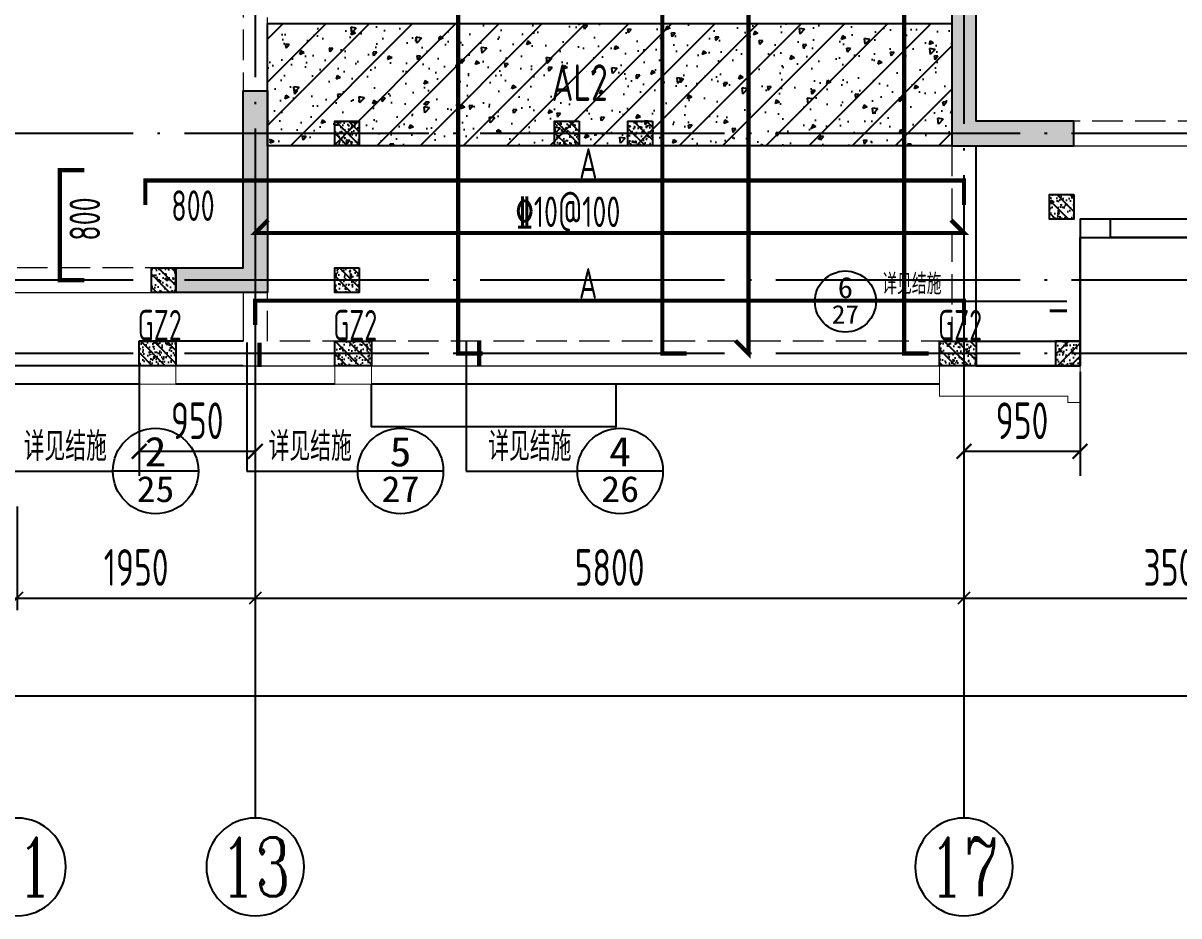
# Model space of a CAD drawing. Extents: x -668857 to 143095, y -247466 to 228182.
# Drawn here: x -200930 to -191471, y 124194 to 131497 of the extents above; entities that cross this region are included whole.
import ezdxf
from ezdxf.enums import TextEntityAlignment as Align

# ---------------------------------------------------------------- set-up
doc = ezdxf.new("R2010")
doc.units = 0
doc.header["$LTSCALE"] = 1000
doc.linetypes.add('DASH', pattern=[0.35, 0.25, -0.1])
doc.linetypes.add('DOTE', pattern=[2.42, 2, -0.2, 0.02, -0.2])
doc.layers.get('0').update_dxf_attribs({"linetype": 'CONTINUOUS'})
doc.layers.get('DEFPOINTS').update_dxf_attribs({"linetype": 'CONTINUOUS'})
for name, color, linetype in [('A-AXIS', 1, 'CONTINUOUS'), ('A-DOTE', 10, 'DOTE'), ('AXIS_NUM', 7, 'CONTINUOUS'), ('BEAM', 4, 'DASH'), ('BEAM_CON', 4, 'CONTINUOUS'), ('DIM_IDEN', 67, 'CONTINUOUS'), ('PUB_TEXT', 2, 'CONTINUOUS'), ('ROOF', 183, 'CONTINUOUS'), ('S-B板边线', 2, 'CONTINUOUS'), ('S-B板配筋', 6, 'CONTINUOUS'), ('S-B板配筋号', 7, 'CONTINUOUS'), ('S-L主梁线', 4, 'DASH'), ('S-Q墙填充', 252, 'CONTINUOUS'), ('S-Q墙实线', 6, 'CONTINUOUS'), ('S-Q墙标注', 3, 'CONTINUOUS'), ('S-Y一般标注', 3, 'CONTINUOUS'), ('S-构造柱', 212, 'CONTINUOUS'), ('S-构造柱编号', 130, 'CONTINUOUS'), ('TEXT', 2, 'CONTINUOUS'), ('水平筋标注', 7, 'CONTINUOUS'), ('看线', 251, 'CONTINUOUS')]:
    doc.layers.add(name, color=color, linetype=linetype)
doc.layers.add('配箍校核', color=34, linetype='CONTINUOUS', plot=False)
doc.styles.add('_TCH_AXIS', font='COMPLEX', dxfattribs={"bigfont": 'GBCBIG'})
doc.styles.add('_TCH_LABEL', font='simhei.ttf')
doc.styles.add('TSSD_Axis', font='complex.shx', dxfattribs={"width": 0.7, "bigfont": 'hztxt.shx'})
doc.styles.add('TSSD_DIMENSION', font='Tssdeng.shx', dxfattribs={"width": 0.7, "bigfont": 'tssdchn.shx'})
doc.styles.add('TSSD_REIN', font='tssdeng.shx', dxfattribs={"width": 0.7, "height": 300, "bigfont": 'tssdchn.shx'})
doc.styles.add('结构文字', font='zstxt.shx', dxfattribs={"width": 0.7, "bigfont": 'zshz.shx'})
doc.dimstyles.new('STRUCK', dxfattribs={"dimtxt": 400, "dimasz": 121, "dimexe": 200, "dimexo": 150, "dimgap": 115, "dimtad": 1, "dimdec": 0, "dimdsep": 46, "dimtxsty": '结构文字', "dimblk": 'ARCHTICK', "dimcen": 400, "dimclrd": 3, "dimclre": 3, "dimclrt": 7, "dimadec": 0, "dimazin": 0, "dimtfac": 1, "dimtdec": 0, "dimtix": 1, "dimtmove": 2, "dimatfit": 3, "dimldrblk": '_DIMX', "dimfxl": 0, "dimtolj": 1, "dimtzin": 0, "dimarcsym": 0})
doc.dimstyles.new('TSSD_100_100', dxfattribs={"dimtxt": 300, "dimasz": 100, "dimexe": 100, "dimexo": 250, "dimgap": 100, "dimtad": 1, "dimdec": 0, "dimzin": 0, "dimdsep": 46, "dimtxsty": 'TSSD_DIMENSION', "dimblk": 'ARCHTICK', "dimcen": 0, "dimdle": 100, "dimclrt": 7, "dimadec": 0, "dimazin": 0, "dimtfac": 1, "dimtdec": 0, "dimtix": 1, "dimtmove": 2, "dimatfit": 3, "dimldrblk": 'ARCHTICK', "dimfxl": 0, "dimtolj": 1, "dimtzin": 0, "dimarcsym": 0})

# ---------------------------------------------------------------- blocks, each defined once
blk = doc.blocks.new('_ArchTick')
at = {"color": 0, "linetype": 'ByBlock', "const_width": 0.15}
blk.add_lwpolyline([(-0.5, -0.5), (0.5, 0.5)], dxfattribs=at)
blk = doc.blocks.new('*D257')
at = {"layer": 'DEFPOINTS', "color": 0}
for p in [(18350, 3600), (20300, 3600), (20300, 2600)]:
    blk.add_point(p, dxfattribs=at)
at = {"layer": 'S-Y一般标注', "color": 0, "lineweight": -2}
for p, q in [((18350, 3350), (18350, 2500)), ((20300, 3350), (20300, 2500)), ((18250, 2600), (20400, 2600))]:
    blk.add_line(p, q, dxfattribs=at)
at = {"layer": 'S-Y一般标注', "color": 0, "lineweight": -2, "xscale": 100, "yscale": 100, "zscale": 100, "rotation": 180}
blk.add_blockref('_ArchTick', (18350, 2600), dxfattribs=at)
at = {"layer": 'S-Y一般标注', "color": 0, "lineweight": -2, "xscale": 100, "yscale": 100, "zscale": 100}
blk.add_blockref('_ArchTick', (20300, 2600), dxfattribs=at)
at = {"layer": 'S-Y一般标注', "color": 7, "insert": (19325, 2850), "char_height": 300, "attachment_point": 5, "style": 'TSSD_DIMENSION'}
blk.add_mtext('\\A1;1950', dxfattribs=at)
blk = doc.blocks.new('ts_axno')
at = {"color": 0, "linetype": 'ByBlock', "lineweight": -2}
blk.add_circle((0, 0), 0.5, dxfattribs=at)
at = {"color": 0, "linetype": 'ByBlock', "lineweight": -2, "style": 'TSSD_Axis', "width": 0.7}
blk.add_attdef('A', text='', height=0.6, dxfattribs=at).set_placement((0, 0), align=Align.MIDDLE_CENTER)
blk = doc.blocks.new('*D258')
at = {"layer": 'DEFPOINTS', "color": 0}
for p in [(20300, 3600), (26100, 3600), (26100, 2600)]:
    blk.add_point(p, dxfattribs=at)
at = {"layer": 'S-Y一般标注', "color": 0, "lineweight": -2}
for p, q in [((20300, 3350), (20300, 2500)), ((26100, 3350), (26100, 2500)), ((20200, 2600), (26200, 2600))]:
    blk.add_line(p, q, dxfattribs=at)
at = {"layer": 'S-Y一般标注', "color": 0, "lineweight": -2, "xscale": 100, "yscale": 100, "zscale": 100, "rotation": 180}
blk.add_blockref('_ArchTick', (20300, 2600), dxfattribs=at)
at = {"layer": 'S-Y一般标注', "color": 0, "lineweight": -2, "xscale": 100, "yscale": 100, "zscale": 100}
blk.add_blockref('_ArchTick', (26100, 2600), dxfattribs=at)
at = {"layer": 'S-Y一般标注', "color": 7, "insert": (23200, 2850), "char_height": 300, "attachment_point": 5, "style": 'TSSD_DIMENSION'}
blk.add_mtext('\\A1;5800', dxfattribs=at)
blk = doc.blocks.new('*D259')
at = {"layer": 'DEFPOINTS', "color": 0}
for p in [(26100, 3600), (29600, 3600), (29600, 2600)]:
    blk.add_point(p, dxfattribs=at)
at = {"layer": 'S-Y一般标注', "color": 0, "lineweight": -2}
for p, q in [((26100, 3350), (26100, 2500)), ((29600, 3350), (29600, 2500)), ((26000, 2600), (29700, 2600))]:
    blk.add_line(p, q, dxfattribs=at)
at = {"layer": 'S-Y一般标注', "color": 0, "lineweight": -2, "xscale": 100, "yscale": 100, "zscale": 100, "rotation": 180}
blk.add_blockref('_ArchTick', (26100, 2600), dxfattribs=at)
at = {"layer": 'S-Y一般标注', "color": 0, "lineweight": -2, "xscale": 100, "yscale": 100, "zscale": 100}
blk.add_blockref('_ArchTick', (29600, 2600), dxfattribs=at)
at = {"layer": 'S-Y一般标注', "color": 7, "insert": (27850, 2850), "char_height": 300, "attachment_point": 5, "style": 'TSSD_DIMENSION'}
blk.add_mtext('\\A1;3500', dxfattribs=at)
blk = doc.blocks.new('*D264')
at = {"layer": 'DEFPOINTS', "color": 0}
for p in [(4600, 3600), (54600, 3600), (54600, 1800)]:
    blk.add_point(p, dxfattribs=at)
at = {"layer": 'S-Y一般标注', "color": 0, "lineweight": -2}
for p, q in [((4600, 3350), (4600, 1700)), ((54600, 3350), (54600, 1700)), ((4500, 1800), (54700, 1800))]:
    blk.add_line(p, q, dxfattribs=at)
at = {"layer": 'S-Y一般标注', "color": 0, "lineweight": -2, "xscale": 100, "yscale": 100, "zscale": 100, "rotation": 180}
blk.add_blockref('_ArchTick', (4600, 1800), dxfattribs=at)
at = {"layer": 'S-Y一般标注', "color": 0, "lineweight": -2, "xscale": 100, "yscale": 100, "zscale": 100}
blk.add_blockref('_ArchTick', (54600, 1800), dxfattribs=at)
at = {"layer": 'S-Y一般标注', "color": 7, "insert": (29600, 2050), "char_height": 300, "attachment_point": 5, "style": 'TSSD_DIMENSION'}
blk.add_mtext('\\A1;50000', dxfattribs=at)
blk = doc.blocks.new('*D286')
at = {"layer": 'DEFPOINTS', "color": 0}
for p in [(17100, 3600), (18350, 3600), (18350, 2600)]:
    blk.add_point(p, dxfattribs=at)
at = {"layer": 'S-Y一般标注', "color": 0, "lineweight": -2}
for p, q in [((17100, 3350), (17100, 2500)), ((18350, 3350), (18350, 2500)), ((17000, 2600), (18450, 2600))]:
    blk.add_line(p, q, dxfattribs=at)
at = {"layer": 'S-Y一般标注', "color": 0, "lineweight": -2, "xscale": 100, "yscale": 100, "zscale": 100, "rotation": 180}
blk.add_blockref('_ArchTick', (17100, 2600), dxfattribs=at)
at = {"layer": 'S-Y一般标注', "color": 0, "lineweight": -2, "xscale": 100, "yscale": 100, "zscale": 100}
blk.add_blockref('_ArchTick', (18350, 2600), dxfattribs=at)
at = {"layer": 'S-Y一般标注', "color": 7, "insert": (17725, 2850), "char_height": 300, "attachment_point": 5, "style": 'TSSD_DIMENSION'}
blk.add_mtext('\\A1;1250', dxfattribs=at)
blk = doc.blocks.new('20210729.03492876')
at = {"color": 30, "const_width": 8}
for points in [[(15350, 500), (15350, 350), (15050, 350), (15050, 500)], [(16950, 500), (16950, 350), (16650, 350), (16650, 500)], [(22750, 500), (22750, 200), (22650, 200), (22650, 250), (21600, 250), (21600, 500)]]:
    blk.add_lwpolyline(points, dxfattribs=at)
at = {"layer": '看线', "color": 202, "ltscale": 0.5}
for points in [[(24800, 1700), (24800, 1550), (23000, 1550), (23000, 1700)], [(22750, 500), (22750, 1550), (25300, 1550)], [(15050, 500), (15050, 350), (13450, 350), (13450, 500)], [(16650, 350), (15350, 350)], [(18950, 350), (18950, 0), (16950, 0), (16950, 350)], [(21600, 350), (16950, 350)]]:
    blk.add_lwpolyline(points, dxfattribs=at)
blk = doc.blocks.new('20210729.04150611')
at = {"layer": 'S-B板边线'}
for points in [[(-3155.4, -31892.5), (-4005.4, -31892.5), (-4005.4, -30692.5), (-9105.4, -30692.5), (-9105.4, -31892.5), (-9955.4, -31892.5), (-9955.4, -31892.4)], [(-15955.4, -31892.4), (-22155.3, -31892.4)]]:
    blk.add_lwpolyline(points, dxfattribs=at)
blk = doc.blocks.new('20210807.15313138')
at = {"layer": 'S-Q墙填充'}
h = blk.add_hatch(color=252, dxfattribs=at)
h.dxf.hatch_style = 1
h.paths.add_polyline_path([(82415.6, 58639.5), (83315.6, 58639.5), (83415.6, 58639.5), (83415.6, 58839.5), (83315.6, 58839.5), (82615.6, 58839.5), (82615.6, 60289.5), (82415.6, 60289.5)])
h = blk.add_hatch(color=252, dxfattribs=at)
h.dxf.hatch_style = 1
h.paths.add_polyline_path([(76815.6, 57439.5), (76065.6, 57439.5), (76065.6, 57639.5), (76615.6, 57639.5), (76615.6, 58739.5), (76615.6, 59089.5), (76815.6, 59089.5), (76815.6, 58739.5)])
at = {"layer": 'BEAM_CON'}
for p, q in [((82615.6, 57039.5), (82615.6, 58639.5)), ((76615.6, 57039.5), (75765.6, 57039.5)), ((75765.6, 56839.7), (75765.6, 57039.5)), ((82615.6, 57039.5), (83465.6, 57039.5)), ((83465.6, 57039.5), (83465.6, 56839.7)), ((76615.6, 56839.5), (75765.6, 56839.5)), ((82615.6, 56839.7), (83465.6, 56839.5))]:
    blk.add_line(p, q, dxfattribs=at)
at = {"layer": 'S-L主梁线', "linetype": 'DASH', "lineweight": 18}
for p, q in [((76615.6, 60639.5), (76615.6, 59089.5)), ((76815.6, 59089.5), (76815.6, 60639.5)), ((85915.6, 58839.5), (83415.6, 58839.5)), ((82415.6, 58639.5), (82415.6, 57039.7)), ((76065.6, 57639.5), (73615.7, 57639.5)), ((76815.6, 57039.7), (76815.6, 57439.5)), ((82415.6, 57039.7), (76815.6, 57039.7))]:
    blk.add_line(p, q, dxfattribs=at)
at = {"layer": 'S-L主梁线', "linetype": 'ByBlock', "lineweight": 18}
for p, q in [((83415.6, 58639.5), (86015.6, 58639.5)), ((73515.7, 57439.5), (76065.6, 57439.5)), ((76615.6, 57439.5), (76615.6, 57039.5)), ((76615.6, 56839.7), (82615.6, 56839.7))]:
    blk.add_line(p, q, dxfattribs=at)
at = {"layer": 'S-Q墙实线'}
for points in [[(82415.6, 58639.5), (83315.6, 58639.5), (83415.6, 58639.5), (83415.6, 58839.5), (83315.6, 58839.5), (82615.6, 58839.5), (82615.6, 60289.5), (82415.6, 60289.5)], [(76815.6, 57439.5), (76065.6, 57439.5), (76065.6, 57639.5), (76615.6, 57639.5), (76615.6, 58739.5), (76615.6, 59089.5), (76815.6, 59089.5), (76815.6, 58739.5)]]:
    blk.add_lwpolyline(points, close=True, dxfattribs=at)
blk = doc.blocks.new('20210730.02141516')
at = {"layer": 'S-构造柱'}
h = blk.add_hatch(dxfattribs=at)
h.set_pattern_fill('ARMORED', color=256, scale=15, angle=-90, style=0)
h.set_pattern_definition([(320, (-154189.41, 3278673.45), (-9.4128202, -107.5890274), [11.25, -123.75]), (265, (-154189.41, 3278673.45), (112.82882, 20.8127), [9, -99]), (10.4514, (-154190.19, 3278664.49), (103.4159313, -86.7764073), [9.5610285, -105.1713168]), (316.1842, (-154159.41, 3278673.45), (-24.827852, -160.0861573), [16.875, -185.625]), (6.6356, (-154161.48, 3278660.11), (146.117681, -140.199406), [14.341543, -157.75695]), (261.1842, (-154159.41, 3278673.45), (146.11779, -140.199292), [13.5, -148.5]), (291, (-154166.91, 3278658.45), (-60.3928336, -89.5360578), [11.25, -123.75]), (236, (-154166.91, 3278658.45), (108.7725068, -36.4972998), [9, -99]), (341.4514, (-154171.94, 3278650.99), (48.3795745, -126.0333943), [9.5610285, -105.1713168]), (307.5, (-154189.41, 3278673.454), (49.93407807, -1.8239783), [0, -97.8, 0, -100.5, 0, -99.375]), (277.5, (-154189.41, 3278673.454), (59.1617568, -39.4604306), [0, -57.3, 0, -95.55, 0, -37.875]), (237.5, (-154189.41, 3278706.904), (-3.38323076, -80.07336543), [0, -37.5, 0, -117, 0, -155.25]), (227.5, (-154189.41, 3278721.904), (15.0157473, -87.4779254), [0, -48.75, 0, -77.7, 0, -110.25]), (315, (-154189.41, 3278673.454), (53.0330086, 53.0330086), [])])
h.paths.add_polyline_path([(200, 200), (200, 0), (0, 0), (0, 200)])
blk.add_lwpolyline([(200, 200), (200, 0), (0, 0), (0, 200)], close=True, dxfattribs=at)
blk = doc.blocks.new('20210809.18224761')
at = {"layer": 'S-构造柱'}
h = blk.add_hatch(dxfattribs=at)
h.set_pattern_fill('ARMORED', color=256, scale=15, angle=-90, style=0)
h.set_pattern_definition([(320, (-154189.41, 3278673.45), (-9.4128202, -107.5890274), [11.25, -123.75]), (265, (-154189.41, 3278673.45), (112.82882, 20.8127), [9, -99]), (10.4514, (-154190.19, 3278664.49), (103.4159313, -86.7764073), [9.5610285, -105.1713168]), (316.1842, (-154159.41, 3278673.45), (-24.827852, -160.0861573), [16.875, -185.625]), (6.6356, (-154161.48, 3278660.11), (146.117681, -140.199406), [14.341543, -157.75695]), (261.1842, (-154159.41, 3278673.45), (146.11779, -140.199292), [13.5, -148.5]), (291, (-154166.91, 3278658.45), (-60.3928336, -89.5360578), [11.25, -123.75]), (236, (-154166.91, 3278658.45), (108.7725068, -36.4972998), [9, -99]), (341.4514, (-154171.94, 3278650.99), (48.3795745, -126.0333943), [9.5610285, -105.1713168]), (307.5, (-154189.41, 3278673.454), (49.93407807, -1.8239783), [0, -97.8, 0, -100.5, 0, -99.375]), (277.5, (-154189.41, 3278673.454), (59.1617568, -39.4604306), [0, -57.3, 0, -95.55, 0, -37.875]), (237.5, (-154189.41, 3278706.904), (-3.38323076, -80.07336543), [0, -37.5, 0, -117, 0, -155.25]), (227.5, (-154189.41, 3278721.904), (15.0157473, -87.4779254), [0, -48.75, 0, -77.7, 0, -110.25]), (315, (-154189.41, 3278673.454), (53.0330086, 53.0330086), [])])
h.paths.add_polyline_path([(300, 200), (300, 0), (0, 0), (0, 200)])
blk.add_lwpolyline([(300, 200), (300, 0), (0, 0), (0, 200)], close=True, dxfattribs=at)
blk = doc.blocks.new('20210809.18235135')
at = {"layer": '配箍校核'}
blk.add_blockref('20210809.18224761', (11.9, 0), dxfattribs=at)
at = {"layer": 'S-构造柱编号', "color": 2, "linetype": 'ByBlock', "style": 'TSSD_REIN', "width": 0.65}
blk.add_text('GZ2', height=250, dxfattribs=at).set_placement((0, 206.4, 0))
blk = doc.blocks.new('20210809.18285270')
at = {"layer": 'ROOF'}
for p in [(16450.1, 1800.2), (18250.1, 1800.2), (18850, 1800.2), (22299, 1200.2), (14950, 600.2), (16450, 600.2)]:
    blk.add_blockref('20210730.02141516', p, dxfattribs=at)
at = {"layer": 'ROOF', "xscale": -1, "rotation": 4.61764226855621e-08}
blk.add_blockref('20210730.02141516', (22550, 0.2), dxfattribs=at)
at = {"layer": '配箍校核'}
for p in [(14838.1, 0.2), (16438.1, 0), (21388.1, 0)]:
    blk.add_blockref('20210809.18235135', p, dxfattribs=at)
blk = doc.blocks.new('*D466')
at = {"layer": 'DEFPOINTS', "color": 0}
for p in [(-193258.6, -11759), (-192308.6, -11759), (-192308.6, -12559)]:
    blk.add_point(p, dxfattribs=at)
at = {"layer": 'S-Q墙标注', "color": 3, "lineweight": -2}
for p, q in [((-193258.6, -11909), (-193258.6, -12759)), ((-192308.6, -11909), (-192308.6, -12759)), ((-193258.6, -12559), (-192308.6, -12559))]:
    blk.add_line(p, q, dxfattribs=at)
at = {"layer": 'S-Q墙标注', "color": 3, "lineweight": -2, "xscale": 121, "yscale": 121, "zscale": 121, "rotation": 180}
blk.add_blockref('_ArchTick', (-193258.6, -12559), dxfattribs=at)
at = {"layer": 'S-Q墙标注', "color": 3, "lineweight": -2, "xscale": 121, "yscale": 121, "zscale": 121}
blk.add_blockref('_ArchTick', (-192308.6, -12559), dxfattribs=at)
at = {"layer": 'S-Q墙标注', "color": 7, "insert": (-192783.6, -12309), "char_height": 300, "attachment_point": 5, "style": 'TSSD_REIN'}
blk.add_mtext('\\A1;950', dxfattribs=at)
blk = doc.blocks.new('_DIMX')
blk.add_line((-150, 0), (150, 0))
at = {"const_width": 50}
blk.add_lwpolyline([(-70, -70), (70, 70)], dxfattribs=at)
blk = doc.blocks.new('*D467')
at = {"layer": 'DEFPOINTS', "color": 0}
for p in [(-200008.7, -11759), (-199058.6, -11759), (-199058.6, -12559)]:
    blk.add_point(p, dxfattribs=at)
at = {"layer": 'S-Q墙标注', "color": 3, "lineweight": -2}
for p, q in [((-200008.7, -11909), (-200008.7, -12759)), ((-199058.6, -11909), (-199058.6, -12759)), ((-200008.7, -12559), (-199058.6, -12559))]:
    blk.add_line(p, q, dxfattribs=at)
at = {"layer": 'S-Q墙标注', "color": 3, "lineweight": -2, "xscale": 121, "yscale": 121, "zscale": 121, "rotation": 180}
blk.add_blockref('_ArchTick', (-200008.7, -12559), dxfattribs=at)
at = {"layer": 'S-Q墙标注', "color": 3, "lineweight": -2, "xscale": 121, "yscale": 121, "zscale": 121}
blk.add_blockref('_ArchTick', (-199058.6, -12559), dxfattribs=at)
at = {"layer": 'S-Q墙标注', "color": 7, "insert": (-199533.7, -12309), "char_height": 300, "attachment_point": 5, "style": 'TSSD_REIN'}
blk.add_mtext('\\A1;950', dxfattribs=at)
blk = doc.blocks.new('20210810.07371259')
at = {"layer": 'DIM_IDEN'}
for p, q in [((23095.6, 2529.9), (22595.6, 2529.9)), ((24211.9, 2529.9), (23095.6, 2529.9)), ((24658.7, 2529.9), (24211.9, 2529.9)), ((17945.7, 2194.6), (17945.7, 1143.3)), ((19742.9, 2204.6), (19742.9, 1143.3)), ((15940.8, 1143.3), (16849.9, 1143.3)), ((17549.9, 1143.3), (16849.9, 1143.3)), ((17945.7, 1143.3), (18854.7, 1143.3)), ((19554.7, 1143.3), (18854.7, 1143.3)), ((19742.9, 1143.3), (20651.9, 1143.3)), ((21351.9, 1143.3), (20651.9, 1143.3))]:
    blk.add_line(p, q, dxfattribs=at)
for points, const_width in [([(24658.7, 2454.9), (24515.9, 2454.9)], 25), ([(18050.7, 2194.6), (18050.7, 1994.7)], 35), ([(19847.9, 2204.6), (19847.9, 2004.7)], 35)]:
    blk.add_lwpolyline(points, dxfattribs=dict(at, const_width=const_width))
for centre, radius in [((22845.6, 2529.9), 250), ((17199.9, 1143.3), 350), ((19204.7, 1143.3), 350), ((21001.9, 1143.3), 350)]:
    blk.add_circle(centre, radius, dxfattribs=at)
at = {"layer": 'PUB_TEXT', "style": '_TCH_AXIS'}
for height, p in [(168.79, (23145.6, 2589.3)), (236.31, (16120.4, 1226.4)), (236.31, (18125.2, 1226.4)), (236.31, (19922.4, 1226.4))]:
    blk.add_text('详见结施', height=height, dxfattribs=at).set_placement(p)
at = {"layer": 'PUB_TEXT', "style": '_TCH_LABEL'}
for s, height, width, p, p2 in [('6', 172.6, 1.011364, (22782.8, 2557.7), (22908.3, 2557.7)), ('27', 151.14, 1.022989, (22734.4, 2349.7), (22956.7, 2349.7)), ('2', 241.4, 1.022989, (17111.1, 1182.1), (17288.7, 1182.1)), ('5', 241.3, 1.028902, (19115.4, 1182.1), (19294, 1182.1)), ('4', 241.1, 1.034884, (20912.2, 1182.1), (21091.6, 1182.1)), ('25', 212.7, 1.00565, (17046, 889.9), (17353.7, 889.9)), ('27', 211.59, 1.022989, (19049.1, 890.9), (19360.4, 890.9)), ('26', 211.59, 1.022989, (20846.2, 890.9), (21157.5, 890.9))]:
    blk.add_text(s, height=height, dxfattribs=dict(at, width=width)).set_placement(p, p2, align=Align.FIT)
blk = doc.blocks.new('20210726.16350016')
at = {"layer": 'A-AXIS'}
for p, q in [((20300, 3600), (20300, 800)), ((26100, 3600), (26100, 800))]:
    blk.add_line(p, q, dxfattribs=at)
at = {"layer": 'A-DOTE'}
for p, q in [((20299.8, 13700), (20300, 3600)), ((26100, 10900), (26100, 3600)), ((55600, 6400), (3600, 6400)), ((55600, 5200), (3600, 5200)), ((55600, 4600), (3600, 4600))]:
    blk.add_line(p, q, dxfattribs=at)
at = {"layer": 'A-AXIS'}
ref = blk.add_blockref('ts_axno', (18350, 400.1), dxfattribs=dict(at, xscale=-800, yscale=800, zscale=800, rotation=180))
ref.add_attrib('5', '11', dxfattribs={"layer": 'AXIS_NUM', "height": 480, "style": 'TSSD_Axis', "width": 0.7}).set_placement((18350, 400.1), align=Align.MIDDLE_CENTER)
ref = blk.add_blockref('ts_axno', (20300, 400), dxfattribs=dict(at, xscale=-800, yscale=800, zscale=800, rotation=180))
ref.add_attrib('8', '13', dxfattribs={"layer": 'AXIS_NUM', "height": 480, "style": 'TSSD_Axis', "width": 0.7}).set_placement((20300, 400), align=Align.MIDDLE_CENTER)
ref = blk.add_blockref('ts_axno', (26100, 400), dxfattribs=dict(at, xscale=-800, yscale=800, zscale=800, rotation=180))
ref.add_attrib('10', '17', dxfattribs={"layer": 'AXIS_NUM', "height": 480, "style": 'TSSD_Axis', "width": 0.7}).set_placement((26100, 400), align=Align.MIDDLE_CENTER)
at = {"layer": 'S-Y一般标注'}
for base, p1, p2, picture, middle in [((54600, 1800), (4600, 3600), (54600, 3600), '*D264', (29600, 2050)), ((18350, 2600), (17100, 3600), (18350, 3600), '*D286', (17725, 2850)), ((20300, 2600), (18350, 3600), (20300, 3600), '*D257', (19325, 2850)), ((26100, 2600), (20300, 3600), (26100, 3600), '*D258', (23200, 2850)), ((29600, 2600), (26100, 3600), (29600, 3600), '*D259', (27850, 2850))]:
    dim = blk.add_linear_dim(base=base, p1=p1, p2=p2, dimstyle='TSSD_100_100', dxfattribs=at)
    dim.commit()
    dim.dimension.update_dxf_attribs({"geometry": picture, "text_midpoint": middle})
blk = doc.blocks.new('20210810.19092027')
at = {"layer": 'S-Q墙标注'}
for base, p1, p2, picture, middle in [((100917.8, 54374), (99967.8, 55174), (100917.8, 55174), '*D467', (100442.8, 54624)), ((107667.8, 54374), (106717.8, 55174), (107667.8, 55174), '*D466', (107192.8, 54624))]:
    dim = blk.add_linear_dim(base=base, p1=p1, p2=p2, dimstyle='STRUCK', override={"dimtxt": 300, "dimgap": 100, "dimtxsty": 'TSSD_REIN'}, dxfattribs=at)
    dim.commit()
    dim.dimension.update_dxf_attribs({"geometry": picture, "text_midpoint": middle, "insert": (299976.5, 66933)})

msp = doc.modelspace()

# ---------------------------------------------------------------- hatches: boundary and pattern name
at = {"layer": 'BEAM', "linetype": 'ByBlock'}
h = msp.add_hatch(dxfattribs=at)
h.set_pattern_fill('ARMORED', color=252, scale=50, angle=180, style=0)
h.set_pattern_definition([(230, (-416601.07, 2044915.24), (-358.63009, 31.376067), [37.5, -412.5]), (175, (-416601.07, 2044915.24), (69.37567, -376.09607), [30, -330]), (280.4514, (-416630.96, 2044917.85), (-289.25469, -344.71977), [31.870095, -350.571056]), (226.1842, (-416601.07, 2044815.24), (-533.62052, 82.75951), [56.25, -618.75]), (276.6356, (-416645.54, 2044822.13), (-467.33135, -487.05894), [47.80514, -525.8565]), (171.1842, (-416601.07, 2044815.24), (-467.33097, -487.0593), [45, -495]), (201, (-416651.07, 2044840.24), (-298.453526, 201.309445), [37.5, -412.5]), (146, (-416651.07, 2044840.24), (-121.657666, -362.57502), [30, -330]), (251.4514, (-416675.94, 2044857), (-420.111314, -161.26525), [31.870095, -350.571056]), (217.5, (-416601.07, 2044915.24), (-6.079928, -166.446927), [0, -326, 0, -335, 0, -331.25]), (187.5, (-416601.07, 2044915.24), (-131.534769, -197.205856), [0, -191, 0, -318.5, 0, -126.25]), (147.5, (-416489.57, 2044915.24), (-266.911218, 11.277436), [0, -125, 0, -390, 0, -517.5]), (137.5, (-416439.57, 2044915.24), (-291.593085, -50.05249), [0, -162.5, 0, -259, 0, -367.5]), (225, (-416601.07, 2044915.24), (176.776695, -176.776695), [])])
h.paths.add_polyline_path([(-193329.94, 130493.93), (-198929.94, 130493.93), (-198929.94, 131493.93), (-193329.94, 131493.93)])

# ---------------------------------------------------------------- linework, layer by layer
msp.add_lwpolyline([(-193329.94, 130493.93), (-198929.94, 130493.93), (-198929.94, 131493.93), (-193329.94, 131493.93)], close=True, dxfattribs=at)
at = {"layer": 'S-B板配筋', "lineweight": 35, "const_width": 35}
for points in [[(-197169.52, 128794.1), (-197369.52, 128794.1), (-197369.52, 138893.93), (-197169.52, 138893.93)], [(-193518.74, 128794.1), (-193718.74, 128794.1), (-193718.74, 135993.94), (-193518.74, 135993.94)], [(-195498.6, 128794.1), (-195698.6, 128794.1), (-195698.6, 135693.94), (-195498.6, 135693.94)], [(-195099.91, 128900.16), (-194993.85, 128794.1), (-194993.85, 135093.94), (-195099.91, 134987.87)], [(-200429.9, 129393.93), (-200629.9, 129393.93), (-200629.9, 130293.93), (-200429.9, 130293.93)], [(-199929.91, 130008.41), (-199929.91, 130208.41), (-193229.9, 130208.41), (-193229.9, 130008.41)], [(-198923.85, 129886.06), (-199029.91, 129780), (-193229.91, 129780), (-193335.98, 129886.06)], [(-199029.87, 129026.35), (-199029.87, 129226.35), (-193229.85, 129226.26), (-193229.85, 129026.26)]]:
    msp.add_lwpolyline(points, dxfattribs=at)

# ---------------------------------------------------------------- block references
msp.add_blockref('20210729.03492876', (-215029.9, 128193.93))
at = {"layer": 'A-DOTE'}
msp.add_blockref('20210726.16350016', (-219329.9, 124193.89), dxfattribs=at)
at = {"layer": 'PUB_TEXT'}
msp.add_blockref('20210810.07371259', (-217045.79, 126689.31), dxfattribs=at)
at = {"layer": 'S-B板边线'}
msp.add_blockref('20210729.04150611', (-183174.55, 160586.47), dxfattribs=at)
at = {"layer": 'S-Q墙填充'}
msp.add_blockref('20210807.15313138', (-275745.54, 71854.39), dxfattribs=at)
at = {"layer": '水平筋标注'}
msp.add_blockref('20210810.19092027', (-299947.73, 73619.94), dxfattribs=at)
at = {"layer": '配箍校核'}
msp.add_blockref('20210809.18285270', (-214829.92, 128694.1), dxfattribs=at)

# ---------------------------------------------------------------- texts
at = {"layer": 'S-B板配筋号', "style": 'TSSD_REIN', "width": 0.7}
for p in [(-196379.23, 130223.96), (-196381.02, 129242.25)]:
    msp.add_text('A', height=250, dxfattribs=at).set_placement(p)
msp.add_text('800', height=250, rotation=449.999992, dxfattribs=at).set_placement((-200549.9, 129893.93), align=Align.TOP_CENTER)
msp.add_text('800', height=250, dxfattribs=at).set_placement((-199539.77, 130128.41), align=Align.TOP_CENTER)
at = {"layer": 'S-B板配筋号', "color": 1, "style": 'TSSD_REIN', "width": 0.7}
msp.add_text('%%13210@100', height=250, dxfattribs=at).set_placement((-196900.5, 129828.34))
at = {"layer": 'TEXT', "color": 1, "style": 'TSSD_REIN', "width": 0.7}
msp.add_text('AL2', height=300, dxfattribs=at).set_placement((-196145.22, 130860.05, 0), align=Align.RIGHT)

doc.saveas('drawing.dxf')
